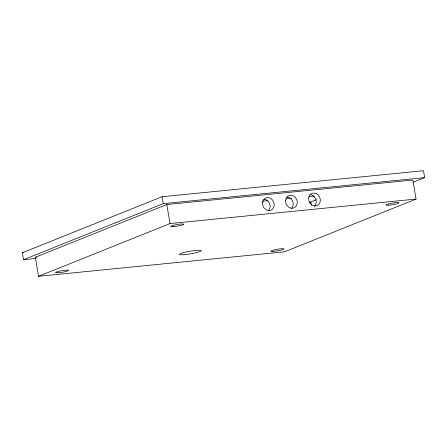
<?xml version="1.0" encoding="UTF-8"?>
<svg xmlns="http://www.w3.org/2000/svg" width="447" height="447" viewBox="0 0 447 447"><rect width="100%" height="100%" fill="white"/><g stroke="black" fill="none" stroke-linecap="round" stroke-linejoin="round"><path stroke-width="0.67" d="M36 258.439L23.523 259.685L22.35 252.762L162.054 196.736L423.477 170.698L424.65 177.621L413.006 182.287M23.523 259.685L163.222 203.659L424.65 177.621M35.319 257.271L166.804 204.536L412.855 180.035L416.073 199.066L284.588 251.795L38.537 276.302L35.319 257.271L36.704 257.131M38.537 276.302L170.022 223.573L416.073 199.066M309.263 202.39A4.42 0.536 -9.6 0 0 310.805 201.927L316.353 199.703M262.35 201.217L267.898 200.664M285.924 198.87L291.466 198.317M308.799 196.591L314.347 196.037M22.35 252.762L23.736 252.622M310.805 201.927L311.358 205.173M166.804 204.536L170.022 223.573M162.054 196.736L163.222 203.659M263.736 199.233A6.632 5.738 68.1 0 1 269.586 203.614A6.632 5.738 68.1 0 1 268.379 210.822M286.801 196.937A6.632 5.738 68.1 0 1 292.656 201.318A6.632 5.738 68.1 0 1 291.444 208.525M309.866 194.641A6.632 5.738 68.1 0 1 315.722 199.021A6.632 5.738 68.1 0 1 314.509 206.229M273.62 251.331A6.632 0.81 -9.6 0 0 283.934 249.029A6.632 0.81 -9.6 0 0 274.726 249.733A6.632 0.81 -9.6 0 0 273.62 251.331M183.98 254.678A11.052 1.347 -9.6 0 0 201.172 250.84A11.052 1.347 -9.6 0 0 185.823 252.019A11.052 1.347 -9.6 0 0 183.98 254.678M58.328 272.776A6.632 0.81 -9.6 0 0 68.642 270.469A6.632 0.81 -9.6 0 0 59.434 271.178A6.632 0.81 -9.6 0 0 58.328 272.776M173.375 226.635A6.632 0.81 -9.6 0 0 183.689 224.333A6.632 0.81 -9.6 0 0 174.481 225.037A6.632 0.81 -9.6 0 0 173.375 226.635M388.666 205.195A6.632 0.81 -9.6 0 0 398.981 202.888A6.632 0.81 -9.6 0 0 389.778 203.597A6.632 0.81 -9.6 0 0 388.666 205.195M285.622 200.262A6.632 5.738 68.1 0 0 293.64 208.056A6.632 5.738 68.1 0 0 295.048 197.093A6.632 5.738 68.1 0 0 285.622 200.262M308.693 197.965A6.632 5.738 68.1 0 0 316.705 205.754A6.632 5.738 68.1 0 0 318.119 194.797A6.632 5.738 68.1 0 0 308.693 197.965M262.557 202.558A6.632 5.738 68.1 0 0 270.569 210.353A6.632 5.738 68.1 0 0 271.983 199.39A6.632 5.738 68.1 0 0 262.557 202.558"/></g></svg>
